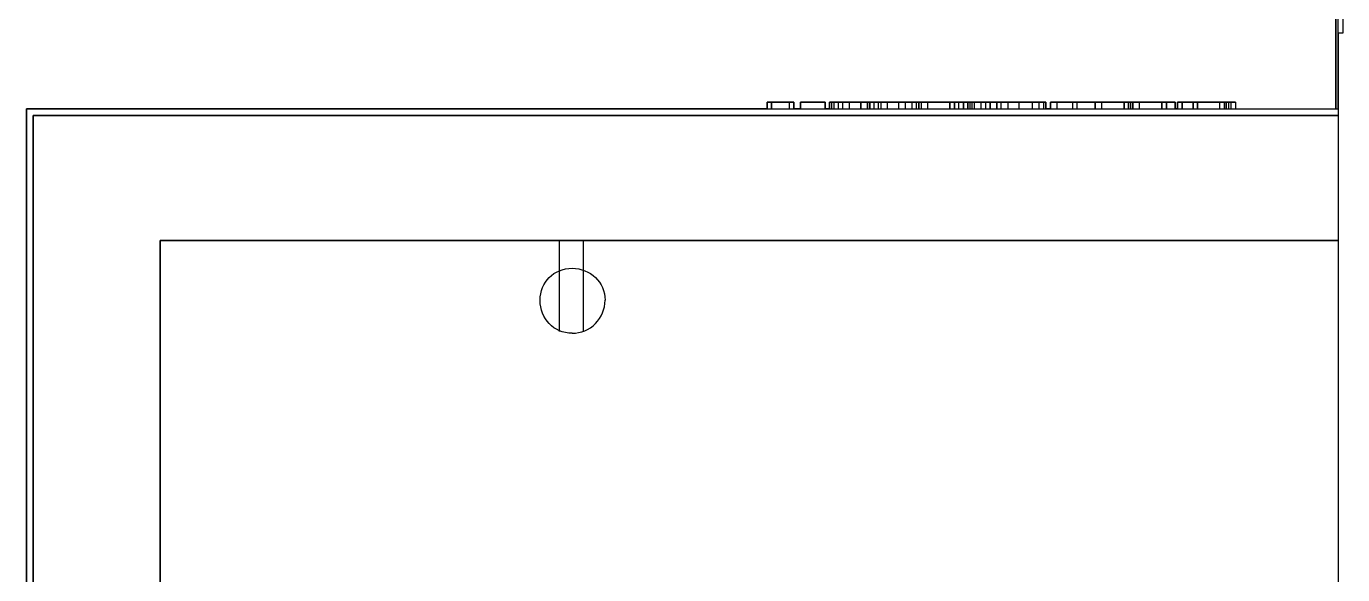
# Model space of a CAD drawing. Header units: inches. Extents: x -1841 to -80, y -100 to 1021.
# Drawn here: x -797.66 to -748.85, y 304.22 to 324.56 of the extents above; entities that cross this region are included whole.
import ezdxf

# ---------------------------------------------------------------- set-up
doc = ezdxf.new("R2010")
doc.units = ezdxf.units.IN
doc.header["$MEASUREMENT"] = 0
doc.layers.add('PDF_Geometry', color=7, linetype='Continuous', true_color=0x777777)

msp = doc.modelspace()

# ---------------------------------------------------------------- linework, layer by layer
at = {"layer": 'PDF_Geometry', "color": 7, "lineweight": 25}
for points in [[(-770.196, 321.498), (-797.413, 321.498), (-797.661, 321.498), (-797.661, 321.415), (-797.661, 321.249), (-797.661, 282.037), (-797.413, 282.037), (-795.345, 282.037), (-796.586, 282.037), (-797.413, 282.037), (-792.698, 282.037), (-792.698, 316.617), (-749.019, 316.617), (-792.698, 316.617), (-792.698, 282.037), (-797.413, 282.037), (-797.413, 321.249), (-797.413, 282.037), (-797.661, 282.037), (-797.661, 321.498), (-749.019, 321.498), (-749.019, 327.867)], [(-749.101, 327.867), (-749.101, 321.498), (-749.101, 327.867), (-749.101, 321.498)], [(-748.853, 326.461), (-748.853, 324.31), (-749.019, 324.31), (-749.019, 245.142), (-789.72, 245.142), (-789.72, 244.811), (-789.802, 244.811), (-792.201, 244.811), (-792.201, 240.344), (-789.802, 240.344), (-789.802, 242.329), (-761.179, 242.329), (-761.179, 219.993)], [(-769.369, 321.498), (-769.369, 321.746)], [(-767.797, 321.498), (-767.797, 321.746), (-767.715, 321.746), (-767.549, 321.746), (-767.384, 321.746), (-767.136, 321.746), (-766.722, 321.746), (-767.218, 321.746), (-767.384, 321.746), (-767.549, 321.746), (-767.632, 321.746), (-767.715, 321.746), (-767.715, 321.498)], [(-767.549, 321.498), (-767.549, 321.746), (-767.467, 321.746), (-767.384, 321.746), (-767.136, 321.746), (-766.887, 321.746), (-767.136, 321.746), (-767.384, 321.746), (-767.549, 321.746), (-767.632, 321.746)], [(-767.384, 321.498), (-767.384, 321.746)], [(-767.136, 321.498), (-767.136, 321.746)], [(-766.226, 321.498), (-766.226, 321.746)], [(-766.06, 321.498), (-766.06, 321.746)], [(-765.977, 321.746), (-765.977, 321.498)], [(-765.729, 321.498), (-765.729, 321.746)], [(-765.316, 321.498), (-765.316, 321.746)], [(-765.067, 321.498), (-765.067, 321.746)], [(-764.819, 321.498), (-764.819, 321.746)], [(-764.654, 321.498), (-764.654, 321.746)], [(-764.571, 321.498), (-764.571, 321.746)], [(-764.488, 321.746), (-764.488, 321.498)], [(-764.24, 321.498), (-764.24, 321.746)], [(-763.082, 321.498), (-763.082, 321.746)], [(-762.751, 321.746), (-762.751, 321.498), (-762.751, 321.746)], [(-762.668, 321.498), (-762.668, 321.746)], [(-762.586, 321.498), (-762.586, 321.746)], [(-762.503, 321.498), (-762.503, 321.746)], [(-762.338, 321.746), (-762.255, 321.746), (-762.338, 321.746)], [(-762.255, 321.498), (-762.255, 321.746)], [(-762.089, 321.498), (-762.089, 321.746)], [(-761.924, 321.498), (-761.924, 321.746)], [(-761.51, 321.498), (-761.51, 321.746)], [(-761.262, 321.498), (-761.262, 321.746)], [(-760.848, 321.498), (-760.848, 321.746)], [(-760.352, 321.498), (-760.352, 321.746)], [(-760.104, 321.498), (-760.104, 321.746)], [(-759.938, 321.498), (-759.938, 321.746)], [(-759.856, 321.746), (-759.856, 321.498), (-759.856, 321.746)], [(-759.525, 321.746), (-759.69, 321.746), (-759.525, 321.746)], [(-759.69, 321.498), (-759.69, 321.746)], [(-759.69, 321.498), (-759.69, 321.746)], [(-758.119, 321.746), (-758.284, 321.746), (-758.449, 321.746), (-759.111, 321.746), (-759.277, 321.746), (-759.442, 321.746), (-758.863, 321.746), (-758.698, 321.746), (-758.036, 321.746), (-757.374, 321.746), (-758.036, 321.746), (-757.788, 321.746), (-756.96, 321.746), (-756.795, 321.746), (-756.96, 321.746), (-757.291, 321.746), (-757.87, 321.746), (-758.036, 321.746), (-758.036, 321.498), (-758.036, 321.746)], [(-759.442, 321.498), (-759.442, 321.746)], [(-758.863, 321.498), (-758.863, 321.746)], [(-758.698, 321.498), (-758.698, 321.746)], [(-758.284, 321.746), (-758.119, 321.746), (-758.036, 321.746), (-757.87, 321.746), (-757.705, 321.746), (-757.622, 321.746), (-757.457, 321.746), (-757.622, 321.746), (-757.87, 321.746), (-758.119, 321.746), (-758.201, 321.746)], [(-757.788, 321.498), (-757.788, 321.746)], [(-756.712, 321.498), (-756.712, 321.746)], [(-756.381, 321.498), (-756.381, 321.746)], [(-754.809, 321.746), (-754.975, 321.746), (-754.809, 321.746)], [(-753.9, 321.746), (-753.982, 321.746), (-754.148, 321.746), (-754.396, 321.746), (-754.644, 321.746), (-754.809, 321.746), (-754.892, 321.746), (-754.809, 321.746), (-754.644, 321.746), (-754.396, 321.746), (-754.23, 321.746), (-754.065, 321.746), (-753.982, 321.746)], [(-753.569, 321.746), (-753.403, 321.746), (-753.32, 321.746), (-753.155, 321.746), (-753.072, 321.746), (-752.99, 321.746), (-752.824, 321.746), (-752.907, 321.746), (-753.155, 321.746), (-753.403, 321.746), (-753.486, 321.746)], [(-753.403, 321.498), (-753.403, 321.746)], [(-753.155, 321.498), (-753.155, 321.746)], [(-753.072, 321.498), (-753.072, 321.746)], [(-752.99, 321.498), (-752.99, 321.746)], [(-752.824, 321.746), (-752.824, 321.498), (-749.019, 321.498)], [(-749.019, 321.249), (-797.413, 321.249), (-749.019, 321.249)], [(-768.956, 321.498), (-769.204, 321.498)], [(-767.88, 321.498), (-768.046, 321.498)], [(-759.69, 321.498), (-759.856, 321.498)], [(-754.975, 321.498), (-755.058, 321.498)], [(-777.901, 316.599), (-777.901, 313.24)], [(-777.018, 316.599), (-777.018, 313.24)]]:
    msp.add_lwpolyline(points, dxfattribs=at)
for points in [[(-769.204, 321.746), (-769.369, 321.746), (-770.031, 321.746), (-770.196, 321.746), (-770.031, 321.746), (-769.369, 321.746)], [(-770.196, 321.746), (-770.196, 321.498)], [(-770.031, 321.746), (-770.031, 321.498)], [(-769.204, 321.746), (-769.204, 321.498)], [(-768.046, 321.746), (-768.956, 321.746), (-768.128, 321.746), (-768.873, 321.746), (-768.128, 321.746), (-768.956, 321.746)], [(-768.956, 321.746), (-768.956, 321.498)], [(-768.956, 321.746), (-768.956, 321.498)], [(-768.046, 321.746), (-768.046, 321.498)], [(-767.136, 321.746), (-767.88, 321.746), (-767.218, 321.746), (-767.797, 321.746), (-767.218, 321.746), (-767.88, 321.746)], [(-767.88, 321.746), (-767.88, 321.498)], [(-767.88, 321.746), (-767.88, 321.498)], [(-766.06, 321.746), (-766.226, 321.746), (-766.391, 321.746), (-766.474, 321.746), (-766.557, 321.746), (-766.639, 321.746), (-766.805, 321.746), (-766.887, 321.746), (-766.805, 321.746), (-766.639, 321.746), (-766.557, 321.746), (-766.805, 321.746), (-766.887, 321.746), (-766.805, 321.746), (-766.722, 321.746), (-766.474, 321.746)], [(-766.226, 321.746), (-766.557, 321.746), (-766.722, 321.746), (-766.639, 321.746), (-766.474, 321.746)], [(-766.722, 321.746), (-766.722, 321.498)], [(-766.474, 321.746), (-766.474, 321.498)], [(-765.398, 321.746), (-765.564, 321.746), (-765.729, 321.746), (-765.895, 321.746), (-765.977, 321.746), (-766.06, 321.746), (-766.143, 321.746), (-766.308, 321.746), (-766.474, 321.746), (-766.308, 321.746), (-766.143, 321.746), (-766.06, 321.746), (-766.308, 321.746), (-766.391, 321.746), (-766.226, 321.746), (-765.977, 321.746)], [(-766.391, 321.746), (-766.391, 321.498)], [(-765.564, 321.746), (-765.977, 321.746), (-766.226, 321.746), (-766.143, 321.746), (-765.977, 321.746)], [(-764.571, 321.746), (-764.737, 321.746), (-764.985, 321.746), (-765.316, 321.746), (-765.729, 321.746), (-765.977, 321.746), (-766.06, 321.746), (-765.977, 321.746), (-765.729, 321.746), (-765.316, 321.746), (-765.067, 321.746), (-764.819, 321.746), (-764.654, 321.746)], [(-765.481, 321.746), (-765.564, 321.746), (-765.895, 321.746), (-765.15, 321.746)], [(-764.819, 321.746), (-764.985, 321.746), (-765.15, 321.746), (-765.316, 321.746), (-765.647, 321.746), (-765.812, 321.746), (-765.895, 321.746), (-765.729, 321.746), (-765.564, 321.746), (-765.316, 321.746), (-765.15, 321.746), (-764.985, 321.746)], [(-764.075, 321.746), (-764.24, 321.746), (-764.406, 321.746), (-764.902, 321.746), (-765.067, 321.746), (-765.233, 321.746), (-764.737, 321.746), (-764.571, 321.746)], [(-764.157, 321.746), (-764.323, 321.746), (-764.819, 321.746), (-764.985, 321.746), (-764.819, 321.746), (-764.323, 321.746)], [(-764.406, 321.746), (-764.571, 321.746), (-764.654, 321.746), (-764.737, 321.746), (-764.819, 321.746)], [(-764.571, 321.746), (-764.571, 321.498)], [(-763.248, 321.746), (-763.413, 321.746), (-763.744, 321.746), (-764.323, 321.746), (-764.571, 321.746), (-763.827, 321.746), (-764.488, 321.746), (-764.24, 321.746), (-763.413, 321.746)], [(-763.165, 321.746), (-763.992, 321.746), (-763.33, 321.746), (-763.909, 321.746), (-763.33, 321.746), (-763.909, 321.746)], [(-763.413, 321.746), (-763.827, 321.746), (-763.661, 321.746), (-763.413, 321.746), (-763.165, 321.746), (-762.999, 321.746), (-762.917, 321.746), (-762.999, 321.746), (-763.082, 321.746), (-763.165, 321.746), (-763.413, 321.746), (-763.578, 321.746), (-763.744, 321.746), (-763.909, 321.746), (-763.827, 321.746), (-763.661, 321.746), (-763.413, 321.746), (-763.082, 321.746), (-762.834, 321.746), (-762.751, 321.746), (-762.834, 321.746), (-763.082, 321.746), (-763.413, 321.746), (-763.661, 321.746), (-763.992, 321.746)], [(-763.413, 321.746), (-763.413, 321.498)], [(-763.248, 321.746), (-763.248, 321.498)], [(-762.917, 321.746), (-762.751, 321.746), (-762.586, 321.746), (-762.42, 321.746), (-762.586, 321.746), (-762.751, 321.746), (-762.834, 321.746), (-762.999, 321.746), (-762.834, 321.746), (-762.586, 321.746), (-762.338, 321.746), (-762.172, 321.746), (-762.089, 321.746), (-762.172, 321.746), (-762.338, 321.746), (-762.586, 321.746), (-762.834, 321.746), (-762.999, 321.746)], [(-762.751, 321.746), (-762.668, 321.746), (-762.586, 321.746), (-762.503, 321.746), (-762.255, 321.746), (-762.089, 321.746), (-761.924, 321.746), (-761.676, 321.746), (-761.758, 321.746), (-761.924, 321.746), (-762.338, 321.746), (-762.668, 321.746), (-762.834, 321.746), (-762.917, 321.746)], [(-762.917, 321.746), (-762.917, 321.498)], [(-761.097, 321.746), (-762.089, 321.746), (-761.262, 321.746), (-762.007, 321.746), (-761.262, 321.746), (-762.007, 321.746)], [(-761.924, 321.746), (-761.924, 321.498)], [(-761.097, 321.746), (-761.262, 321.746), (-761.676, 321.746), (-761.51, 321.746), (-761.262, 321.746), (-761.179, 321.746), (-761.097, 321.746), (-760.848, 321.746), (-760.683, 321.746)], [(-761.676, 321.746), (-761.676, 321.498)], [(-760.683, 321.746), (-760.931, 321.746), (-761.51, 321.746), (-761.262, 321.746), (-761.014, 321.746), (-760.848, 321.746), (-760.683, 321.746), (-760.352, 321.746), (-760.104, 321.746)], [(-759.856, 321.746), (-759.938, 321.746), (-760.104, 321.746), (-760.435, 321.746), (-760.683, 321.746), (-760.848, 321.746), (-760.683, 321.746), (-760.352, 321.746), (-760.104, 321.746), (-760.021, 321.746), (-760.104, 321.746), (-760.352, 321.746), (-760.6, 321.746), (-760.683, 321.746), (-760.848, 321.746), (-760.766, 321.746), (-760.6, 321.746), (-760.352, 321.746), (-760.104, 321.746), (-759.938, 321.746), (-759.856, 321.746), (-759.938, 321.746), (-760.104, 321.746), (-760.352, 321.746), (-760.6, 321.746), (-760.683, 321.746), (-760.6, 321.746), (-760.352, 321.746), (-760.187, 321.746), (-760.104, 321.746), (-760.021, 321.746)], [(-760.187, 321.746), (-760.352, 321.746), (-760.683, 321.746), (-759.856, 321.746)], [(-759.856, 321.746), (-759.856, 321.498)], [(-759.69, 321.746), (-759.69, 321.498)], [(-758.698, 321.746), (-759.69, 321.746), (-758.863, 321.746), (-759.608, 321.746), (-758.863, 321.746), (-759.69, 321.746)], [(-759.69, 321.746), (-759.69, 321.498)], [(-758.532, 321.746), (-758.615, 321.746), (-759.194, 321.746), (-759.277, 321.746), (-759.194, 321.746), (-758.615, 321.746)], [(-758.532, 321.746), (-758.698, 321.746), (-758.78, 321.746), (-758.863, 321.746), (-759.028, 321.746)], [(-757.457, 321.746), (-757.622, 321.746), (-758.284, 321.746), (-758.449, 321.746), (-758.284, 321.746), (-757.622, 321.746)], [(-756.299, 321.746), (-756.381, 321.746), (-756.629, 321.746), (-756.878, 321.746), (-757.126, 321.746), (-757.209, 321.746), (-757.043, 321.746), (-756.795, 321.746), (-756.712, 321.746), (-756.464, 321.746)], [(-756.05, 321.746), (-756.216, 321.746), (-756.381, 321.746), (-756.96, 321.746), (-757.043, 321.746), (-757.209, 321.746), (-756.712, 321.746), (-756.629, 321.746)], [(-756.96, 321.746), (-756.96, 321.498)], [(-756.464, 321.746), (-756.547, 321.746), (-756.629, 321.746), (-756.795, 321.746), (-756.878, 321.746)], [(-756.795, 321.746), (-756.795, 321.498)], [(-755.389, 321.746), (-755.554, 321.746), (-755.802, 321.746), (-756.381, 321.746), (-756.629, 321.746), (-755.968, 321.746), (-756.629, 321.746), (-756.381, 321.746), (-755.554, 321.746)], [(-756.629, 321.746), (-756.629, 321.498)], [(-755.058, 321.746), (-755.223, 321.746), (-755.471, 321.746), (-755.637, 321.746), (-755.885, 321.746), (-756.05, 321.746), (-755.802, 321.746), (-755.637, 321.746), (-755.554, 321.746), (-755.306, 321.746)], [(-755.058, 321.746), (-755.223, 321.746), (-755.554, 321.746), (-755.719, 321.746), (-755.885, 321.746), (-755.968, 321.746), (-755.885, 321.746), (-755.719, 321.746), (-755.471, 321.746)], [(-755.223, 321.746), (-755.554, 321.746), (-755.719, 321.746), (-755.802, 321.746), (-755.554, 321.746)], [(-755.554, 321.746), (-755.554, 321.498)], [(-755.389, 321.746), (-755.389, 321.498)], [(-755.058, 321.746), (-755.058, 321.498)], [(-754.975, 321.746), (-754.975, 321.498)], [(-753.651, 321.746), (-753.817, 321.746), (-753.982, 321.746), (-754.561, 321.746), (-754.727, 321.746), (-754.892, 321.746), (-754.313, 321.746), (-754.23, 321.746)], [(-754.065, 321.746), (-754.148, 321.746), (-754.396, 321.746), (-754.644, 321.746), (-754.727, 321.746), (-754.809, 321.746), (-754.644, 321.746), (-754.396, 321.746), (-754.148, 321.746)], [(-754.809, 321.746), (-754.809, 321.498)], [(-754.065, 321.746), (-754.23, 321.746), (-754.396, 321.746), (-754.479, 321.746)], [(-753.238, 321.746), (-753.403, 321.746), (-754.23, 321.746), (-754.396, 321.746), (-754.23, 321.746), (-753.403, 321.746)], [(-754.396, 321.746), (-754.396, 321.498)], [(-754.23, 321.746), (-754.23, 321.498)], [(-753.651, 321.746), (-753.569, 321.746), (-753.32, 321.746), (-753.155, 321.746), (-753.072, 321.746), (-753.155, 321.746), (-753.32, 321.746), (-753.569, 321.746), (-753.651, 321.746), (-753.734, 321.746), (-753.651, 321.746), (-753.403, 321.746), (-753.155, 321.746), (-752.907, 321.746), (-753.072, 321.746), (-753.403, 321.746), (-753.651, 321.746), (-753.817, 321.746)], [(-753.238, 321.746), (-753.238, 321.498)]]:
    msp.add_lwpolyline(points, close=True, dxfattribs=at)
msp.add_arc((-777.42, 314.389), 1.216, 269.7603, 0.2397, dxfattribs=at)
for points in [[(-778.613, 314.394), (-778.613, 315.072), (-778.104, 315.581), (-777.426, 315.581)], [(-777.426, 315.581), (-776.747, 315.581), (-776.204, 315.072), (-776.204, 314.394)], [(-777.426, 313.172), (-778.104, 313.172), (-778.613, 313.715), (-778.613, 314.394)]]:
    msp.add_open_spline(points, degree=3, dxfattribs=at)

doc.saveas('drawing.dxf')
